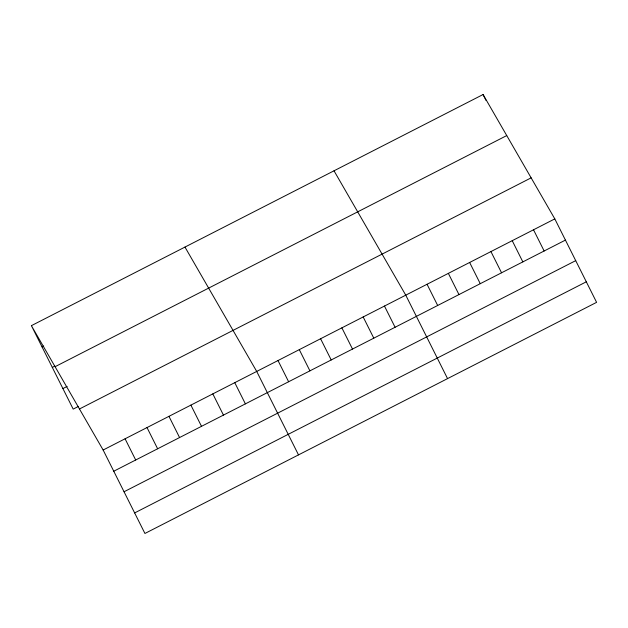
<?xml version="1.0" encoding="UTF-8"?>
<svg xmlns="http://www.w3.org/2000/svg" width="628" height="628" viewBox="0 0 628 628"><rect width="100%" height="100%" fill="white"/><g stroke="black" fill="none" stroke-linecap="round" stroke-linejoin="round"><path stroke-width="0.94" d="M31.4 325.657L483.073 94.53L554.814 218.889L596.6 302.343L144.927 533.47L103.141 450.017L31.4 325.657L73.186 409.111L78.249 406.52M42.021 346.868L43.709 346.004M52.305 367.411L54.84 366.116M55.076 366.697L506.749 135.57M62.902 388.567L67.125 386.408M79.466 408.977L531.139 177.85M103.141 450.017L554.814 218.889M113.762 471.228L565.428 240.1M124.046 491.763L575.719 260.636M134.643 512.927L586.317 281.799M334.018 170.8L405.759 295.16L447.552 378.613M184.97 247.079L256.711 371.431L298.496 454.884M483.073 94.53L486.048 100.472M533.517 229.785L544.138 250.996M512.228 240.681L522.841 261.892M490.931 251.577L501.552 272.788M469.642 262.473L480.263 283.683M448.345 273.368L458.966 294.579M427.056 284.264L437.677 305.475M384.469 306.056L395.091 327.267M363.172 316.952L373.793 338.162M341.883 327.847L352.504 349.058M320.586 338.743L331.207 359.954M299.297 349.639L309.918 370.85M278 360.535L288.621 381.746M234.77 382.664L245.391 403.867M212.829 393.889L223.45 415.092M190.888 405.115L201.51 426.326M168.956 416.34L179.577 437.551M147.015 427.566L157.636 448.777M125.074 438.791L135.695 460.002"/></g></svg>
